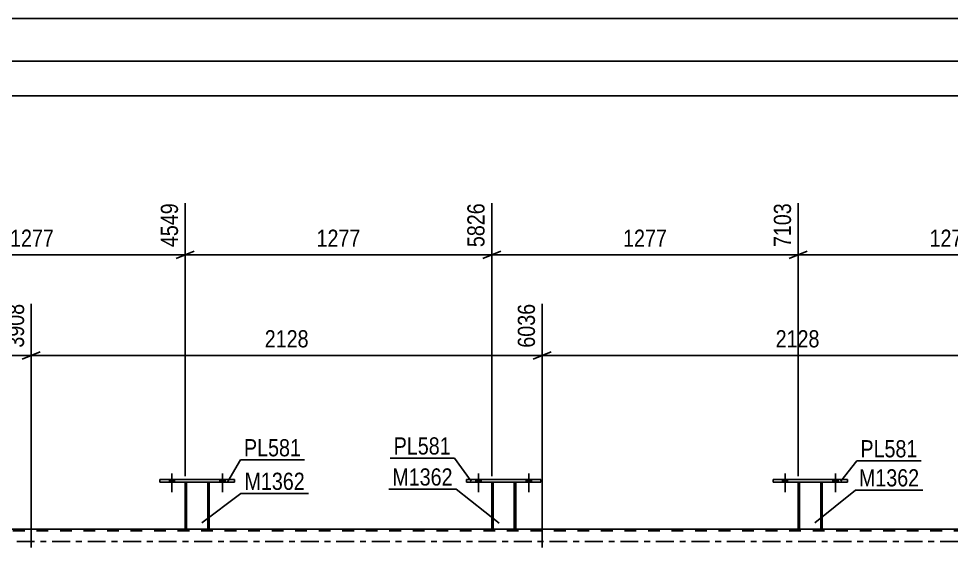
# Model space of a CAD drawing. Header units: millimetres. Extents: x 0 to 841, y 0 to 594.
# Drawn here: x 202.6 to 358, y 416.6 to 504.7 of the extents above; entities that cross this region are included whole.
import ezdxf

# ---------------------------------------------------------------- set-up
doc = ezdxf.new("R2010")
doc.units = ezdxf.units.MM
doc.linetypes.add('DXK_LINE_DOT2', pattern=[3.9198, 1.9599, -1.9599])
doc.linetypes.add('DXK_LINE_DOT3', pattern=[5.9187, 2.979, -0.9799, 0.9799, -0.9799])
doc.styles.add('Arial Narrow', font='ARIALN.TTF', dxfattribs={"height": 0.2})

# ---------------------------------------------------------------- blocks, each defined once
blk = doc.blocks.new('Part-122568681-5420 - 5055')
at = {"color": 2, "linetype": 'Continuous'}
for p, q in [((328.32, 427.45), (328.32, 427.93)), ((328.32, 427.93), (328.32, 427.93)), ((328.32, 427.93), (340.72, 427.93)), ((328.32, 427.45), (328.32, 427.45)), ((328.32, 427.45), (340.72, 427.45)), ((340.72, 427.93), (340.72, 427.45))]:
    blk.add_line(p, q, dxfattribs=at)
at = {"color": 7, "linetype": 'DXK_LINE_DOT2'}
for p, q in [((328.32, 427.93), (328.32, 427.45)), ((328.32, 427.93), (328.32, 427.93)), ((328.32, 427.45), (328.32, 427.45)), ((340.72, 427.93), (340.72, 427.45))]:
    blk.add_line(p, q, dxfattribs=at)
blk = doc.blocks.new('Part-122568681-5289 - 5055')
at = {"color": 7, "linetype": 'DXK_LINE_DOT2'}
for p, q in [((748.47, 419.37), (48.39, 419.37)), ((234.36, 419.61), (230.36, 419.61)), ((285.44, 419.61), (281.44, 419.61)), ((336.52, 419.61), (332.52, 419.61))]:
    blk.add_line(p, q, dxfattribs=at)
at = {"color": 2, "linetype": 'Continuous'}
for p, q in [((230.36, 419.61), (183.28, 419.61)), ((281.44, 419.61), (234.36, 419.61)), ((332.52, 419.61), (285.44, 419.61)), ((383.6, 419.61), (336.52, 419.61))]:
    blk.add_line(p, q, dxfattribs=at)
at = {"color": 7, "linetype": 'DXK_LINE_DOT3'}
blk.add_line((48.39, 417.61), (748.47, 417.61), dxfattribs=at)
blk = doc.blocks.new('Part-122568681-5326 - 5055')
at = {"color": 2, "linetype": 'Continuous'}
for p, q in [((277.24, 427.45), (277.24, 427.93)), ((277.24, 427.93), (277.24, 427.93)), ((277.24, 427.93), (289.64, 427.93)), ((277.24, 427.45), (277.24, 427.45)), ((277.24, 427.45), (289.64, 427.45)), ((289.64, 427.93), (289.64, 427.45))]:
    blk.add_line(p, q, dxfattribs=at)
at = {"color": 7, "linetype": 'DXK_LINE_DOT2'}
for p, q in [((277.24, 427.93), (277.24, 427.45)), ((277.24, 427.93), (277.24, 427.93)), ((277.24, 427.45), (277.24, 427.45)), ((289.64, 427.93), (289.64, 427.45))]:
    blk.add_line(p, q, dxfattribs=at)
blk = doc.blocks.new('Part-122568681-5331 - 5055')
at = {"color": 2, "linetype": 'Continuous'}
for p, q in [((230.36, 427.45), (230.36, 419.61)), ((234.36, 427.45), (234.36, 419.61)), ((230.36, 419.61), (230.36, 419.61)), ((234.33, 419.61), (230.36, 419.61)), ((234.36, 419.61), (234.33, 419.61)), ((234.36, 419.61), (234.36, 419.61))]:
    blk.add_line(p, q, dxfattribs=at)
at = {"color": 7, "linetype": 'DXK_LINE_DOT2'}
for p, q in [((234.36, 427.45), (230.36, 427.45)), ((230.36, 419.61), (230.36, 427.45)), ((230.36, 427.45), (230.36, 427.45)), ((230.6, 419.61), (230.6, 427.45)), ((230.6, 427.45), (230.6, 419.61)), ((234.12, 419.61), (234.12, 427.45)), ((234.12, 427.45), (234.12, 419.61)), ((234.36, 427.45), (234.36, 427.45)), ((234.36, 427.45), (234.36, 427.45)), ((234.36, 427.45), (234.36, 419.61)), ((230.36, 419.61), (230.36, 419.61)), ((230.6, 419.61), (230.6, 419.61)), ((230.84, 419.61), (230.84, 419.61)), ((230.84, 419.61), (230.84, 419.61)), ((234.1, 419.61), (234.12, 419.61)), ((234.12, 419.61), (234.12, 419.61))]:
    blk.add_line(p, q, dxfattribs=at)
blk = doc.blocks.new('Part-122568681-5336 - 5055')
at = {"color": 2, "linetype": 'Continuous'}
for p, q in [((226.16, 427.45), (226.16, 427.93)), ((226.16, 427.93), (226.16, 427.93)), ((226.16, 427.93), (238.56, 427.93)), ((226.16, 427.45), (226.16, 427.45)), ((226.16, 427.45), (238.56, 427.45)), ((238.56, 427.93), (238.56, 427.45))]:
    blk.add_line(p, q, dxfattribs=at)
at = {"color": 7, "linetype": 'DXK_LINE_DOT2'}
for p, q in [((226.16, 427.93), (226.16, 427.45)), ((226.16, 427.93), (226.16, 427.93)), ((226.16, 427.45), (226.16, 427.45)), ((238.56, 427.93), (238.56, 427.45))]:
    blk.add_line(p, q, dxfattribs=at)
blk = doc.blocks.new('Bolt-122568681-5476 - 5055')
at = {"linetype": 'Continuous'}
for points in [[(227.72, 427.45), (228.6, 427.45), (228.6, 427.93), (227.72, 427.93)], [(236.12, 427.45), (237, 427.45), (237, 427.93), (236.12, 427.93)]]:
    blk.add_hatch(color=1, dxfattribs=at).paths.add_polyline_path(points)
at = {"color": 1, "linetype": 'Continuous'}
for p, q in [((227.72, 427.93), (227.72, 427.45)), ((228.16, 428.93), (228.16, 425.81)), ((228.6, 427.93), (228.6, 427.45)), ((236.12, 427.93), (236.12, 427.45)), ((236.56, 428.93), (236.56, 425.81)), ((237, 427.93), (237, 427.45))]:
    blk.add_line(p, q, dxfattribs=at)
blk = doc.blocks.new('Part-122568681-5363 - 5055')
at = {"color": 2, "linetype": 'Continuous'}
for p, q in [((281.44, 427.45), (281.44, 419.61)), ((285.44, 427.45), (285.44, 419.61)), ((281.44, 419.61), (281.44, 419.61)), ((285.41, 419.61), (281.44, 419.61)), ((285.44, 419.61), (285.41, 419.61)), ((285.44, 419.61), (285.44, 419.61))]:
    blk.add_line(p, q, dxfattribs=at)
at = {"color": 7, "linetype": 'DXK_LINE_DOT2'}
for p, q in [((285.44, 427.45), (281.44, 427.45)), ((281.44, 419.61), (281.44, 427.45)), ((281.44, 427.45), (281.44, 427.45)), ((281.68, 419.61), (281.68, 427.45)), ((281.68, 427.45), (281.68, 419.61)), ((285.2, 419.61), (285.2, 427.45)), ((285.2, 427.45), (285.2, 419.61)), ((285.44, 427.45), (285.44, 427.45)), ((285.44, 427.45), (285.44, 427.45)), ((285.44, 427.45), (285.44, 419.61)), ((281.44, 419.61), (281.44, 419.61)), ((281.68, 419.61), (281.68, 419.61)), ((281.92, 419.61), (281.92, 419.61)), ((281.92, 419.61), (281.92, 419.61)), ((285.18, 419.61), (285.2, 419.61)), ((285.2, 419.61), (285.2, 419.61))]:
    blk.add_line(p, q, dxfattribs=at)
blk = doc.blocks.new('Part-122568681-5415 - 5055')
at = {"color": 2, "linetype": 'Continuous'}
for p, q in [((332.52, 427.45), (332.52, 419.61)), ((336.52, 427.45), (336.52, 419.61)), ((332.52, 419.61), (332.52, 419.61)), ((336.49, 419.61), (332.52, 419.61)), ((336.52, 419.61), (336.49, 419.61)), ((336.52, 419.61), (336.52, 419.61))]:
    blk.add_line(p, q, dxfattribs=at)
at = {"color": 7, "linetype": 'DXK_LINE_DOT2'}
for p, q in [((336.52, 427.45), (332.52, 427.45)), ((332.52, 419.61), (332.52, 427.45)), ((332.52, 427.45), (332.52, 427.45)), ((332.76, 419.61), (332.76, 427.45)), ((332.76, 427.45), (332.76, 419.61)), ((336.28, 419.61), (336.28, 427.45)), ((336.28, 427.45), (336.28, 419.61)), ((336.52, 427.45), (336.52, 427.45)), ((336.52, 427.45), (336.52, 427.45)), ((336.52, 427.45), (336.52, 419.61)), ((332.52, 419.61), (332.52, 419.61)), ((332.76, 419.61), (332.76, 419.61)), ((333, 419.61), (333, 419.61)), ((333, 419.61), (333, 419.61)), ((336.26, 419.61), (336.28, 419.61)), ((336.28, 419.61), (336.28, 419.61))]:
    blk.add_line(p, q, dxfattribs=at)
blk = doc.blocks.new('Bolt-122568681-5475 - 5055')
at = {"linetype": 'Continuous'}
for points in [[(278.8, 427.45), (279.68, 427.45), (279.68, 427.93), (278.8, 427.93)], [(287.2, 427.45), (288.08, 427.45), (288.08, 427.93), (287.2, 427.93)]]:
    blk.add_hatch(color=1, dxfattribs=at).paths.add_polyline_path(points)
at = {"color": 1, "linetype": 'Continuous'}
for p, q in [((278.8, 427.93), (278.8, 427.45)), ((279.24, 428.93), (279.24, 425.81)), ((279.68, 427.93), (279.68, 427.45)), ((287.2, 427.93), (287.2, 427.45)), ((287.64, 428.93), (287.64, 425.81)), ((288.08, 427.93), (288.08, 427.45))]:
    blk.add_line(p, q, dxfattribs=at)
blk = doc.blocks.new('Bolt-122568681-5487 - 5055')
at = {"linetype": 'Continuous'}
for points in [[(227.72, 427.45), (228.6, 427.45), (228.6, 427.93), (227.72, 427.93)], [(236.12, 427.45), (237, 427.45), (237, 427.93), (236.12, 427.93)]]:
    blk.add_hatch(color=1, dxfattribs=at).paths.add_polyline_path(points)
at = {"color": 1, "linetype": 'Continuous'}
for p, q in [((227.72, 427.93), (227.72, 427.45)), ((228.16, 428.93), (228.16, 425.81)), ((228.6, 427.93), (228.6, 427.45)), ((236.12, 427.93), (236.12, 427.45)), ((236.56, 428.93), (236.56, 425.81)), ((237, 427.93), (237, 427.45))]:
    blk.add_line(p, q, dxfattribs=at)
blk = doc.blocks.new('Bolt-122568681-5520 - 5055')
at = {"linetype": 'Continuous'}
for points in [[(329.88, 427.45), (330.76, 427.45), (330.76, 427.93), (329.88, 427.93)], [(338.28, 427.45), (339.16, 427.45), (339.16, 427.93), (338.28, 427.93)]]:
    blk.add_hatch(color=1, dxfattribs=at).paths.add_polyline_path(points)
at = {"color": 1, "linetype": 'Continuous'}
for p, q in [((329.88, 427.93), (329.88, 427.45)), ((330.32, 428.93), (330.32, 425.81)), ((330.76, 427.93), (330.76, 427.45)), ((338.28, 427.93), (338.28, 427.45)), ((338.72, 428.93), (338.72, 425.81)), ((339.16, 427.93), (339.16, 427.45))]:
    blk.add_line(p, q, dxfattribs=at)
blk = doc.blocks.new('Bolt-122568681-5521 - 5055')
at = {"linetype": 'Continuous'}
for points in [[(329.88, 427.45), (330.76, 427.45), (330.76, 427.93), (329.88, 427.93)], [(338.28, 427.45), (339.16, 427.45), (339.16, 427.93), (338.28, 427.93)]]:
    blk.add_hatch(color=1, dxfattribs=at).paths.add_polyline_path(points)
at = {"color": 1, "linetype": 'Continuous'}
for p, q in [((329.88, 427.93), (329.88, 427.45)), ((330.32, 428.93), (330.32, 425.81)), ((330.76, 427.93), (330.76, 427.45)), ((338.28, 427.93), (338.28, 427.45)), ((338.72, 428.93), (338.72, 425.81)), ((339.16, 427.93), (339.16, 427.45))]:
    blk.add_line(p, q, dxfattribs=at)
blk = doc.blocks.new('Bolt-122568681-5522 - 5055')
at = {"linetype": 'Continuous'}
for points in [[(278.8, 427.45), (279.68, 427.45), (279.68, 427.93), (278.8, 427.93)], [(287.2, 427.45), (288.08, 427.45), (288.08, 427.93), (287.2, 427.93)]]:
    blk.add_hatch(color=1, dxfattribs=at).paths.add_polyline_path(points)
at = {"color": 1, "linetype": 'Continuous'}
for p, q in [((278.8, 427.93), (278.8, 427.45)), ((279.24, 428.93), (279.24, 425.81)), ((279.68, 427.93), (279.68, 427.45)), ((287.2, 427.93), (287.2, 427.45)), ((287.64, 428.93), (287.64, 425.81)), ((288.08, 427.93), (288.08, 427.45))]:
    blk.add_line(p, q, dxfattribs=at)
blk = doc.blocks.new('StraightDimension-122568681-4487 - 3869')
at = {"color": 7, "linetype": 'Continuous'}
blk.add_line((63.16, 491.83), (749.11, 491.83), dxfattribs=at)
blk = doc.blocks.new('StraightDimension-122568681-4349 - 3869')
at = {"color": 7, "linetype": 'Continuous'}
blk.add_line((63.8, 504.68), (629.39, 504.68), dxfattribs=at)
blk = doc.blocks.new('StraightDimension-122568681-4508 - 3869')
at = {"color": 7, "linetype": 'Continuous'}
blk.add_line((63.8, 497.62), (748.47, 497.62), dxfattribs=at)
blk = doc.blocks.new('StraightDimension-122568681-6253 - 5055')
at = {"color": 7, "linetype": 'Continuous'}
for p, q in [((230.36, 428.45), (230.36, 473.94)), ((281.44, 428.45), (281.44, 473.94)), ((231.86, 465.92), (228.86, 464.72)), ((230.36, 465.32), (281.44, 465.32)), ((279.94, 464.72), (282.94, 465.92))]:
    blk.add_line(p, q, dxfattribs=at)
at = {"color": 0, "linetype": 'Continuous'}
blk.add_wipeout([(280.84, 474.54), (276.64, 474.54), (276.64, 466.02), (280.84, 466.02)], dxfattribs=at)
at = {"color": 0}
blk.add_wipeout([(260.16, 466.07), (260.16, 470.27), (251.65, 470.27), (251.65, 466.07)], dxfattribs=at)
at = {"color": 3, "linetype": 'Continuous', "style": 'Arial Narrow'}
blk.add_text('5826', height=2.863, rotation=90.0002, dxfattribs=at).set_placement((280.24, 466.62))
at = {"color": 3, "style": 'Arial Narrow'}
blk.add_text('1277', height=2.863, dxfattribs=at).set_placement((252.25, 466.67))
blk = doc.blocks.new('StraightDimension-122568681-6273 - 5055')
at = {"color": 7, "linetype": 'Continuous'}
for p, q in [((332.52, 428.45), (332.52, 473.94)), ((383.6, 428.45), (383.6, 473.94)), ((334.02, 465.92), (331.02, 464.72)), ((332.52, 465.32), (383.6, 465.32)), ((382.1, 464.72), (385.1, 465.92))]:
    blk.add_line(p, q, dxfattribs=at)
at = {"color": 0, "linetype": 'Continuous'}
blk.add_wipeout([(383, 474.54), (378.8, 474.54), (378.8, 466.02), (383, 466.02)], dxfattribs=at)
at = {"color": 0}
blk.add_wipeout([(362.32, 466.07), (362.32, 470.27), (353.81, 470.27), (353.81, 466.07)], dxfattribs=at)
at = {"color": 3, "linetype": 'Continuous', "style": 'Arial Narrow'}
blk.add_text('8380', height=2.863, rotation=90.0002, dxfattribs=at).set_placement((382.4, 466.62))
at = {"color": 3, "style": 'Arial Narrow'}
blk.add_text('1277', height=2.863, dxfattribs=at).set_placement((354.41, 466.67))
blk = doc.blocks.new('StraightDimension-122568681-6061 - 5055')
at = {"color": 7, "linetype": 'Continuous'}
for p, q in [((289.85, 416.61), (289.85, 457.18)), ((374.98, 416.61), (374.98, 457.18)), ((291.35, 449.17), (288.35, 447.97)), ((289.85, 448.57), (374.98, 448.57)), ((373.48, 447.97), (376.48, 449.17))]:
    blk.add_line(p, q, dxfattribs=at)
at = {"color": 0, "linetype": 'Continuous'}
blk.add_wipeout([(374.38, 457.78), (370.18, 457.78), (370.18, 449.27), (374.38, 449.27)], dxfattribs=at)
at = {"color": 0}
blk.add_wipeout([(336.67, 449.32), (336.67, 453.52), (328.16, 453.52), (328.16, 449.32)], dxfattribs=at)
at = {"color": 3, "linetype": 'Continuous', "style": 'Arial Narrow'}
blk.add_text('8165', height=2.863, rotation=90.0002, dxfattribs=at).set_placement((373.78, 449.87))
at = {"color": 3, "style": 'Arial Narrow'}
blk.add_text('2128', height=2.863, dxfattribs=at).set_placement((328.76, 449.92))
blk = doc.blocks.new('StraightDimension-122568681-6075 - 5055')
at = {"color": 7, "linetype": 'Continuous'}
for p, q in [((204.71, 416.61), (204.71, 457.18)), ((289.85, 416.61), (289.85, 457.18)), ((206.21, 449.17), (203.21, 447.97)), ((204.71, 448.57), (289.85, 448.57)), ((288.35, 447.97), (291.35, 449.17))]:
    blk.add_line(p, q, dxfattribs=at)
at = {"color": 0, "linetype": 'Continuous'}
blk.add_wipeout([(289.25, 457.78), (285.05, 457.78), (285.05, 449.27), (289.25, 449.27)], dxfattribs=at)
at = {"color": 0}
blk.add_wipeout([(251.53, 449.32), (251.53, 453.52), (243.02, 453.52), (243.02, 449.32)], dxfattribs=at)
at = {"color": 3, "linetype": 'Continuous', "style": 'Arial Narrow'}
blk.add_text('6036', height=2.863, rotation=90.0002, dxfattribs=at).set_placement((288.65, 449.87))
at = {"color": 3, "style": 'Arial Narrow'}
blk.add_text('2128', height=2.863, dxfattribs=at).set_placement((243.62, 449.92))
blk = doc.blocks.new('StraightDimension-122568681-6089 - 5055')
at = {"color": 7, "linetype": 'Continuous'}
for p, q in [((119.58, 416.61), (119.58, 461.68)), ((204.71, 416.61), (204.71, 457.18)), ((121.08, 449.17), (118.08, 447.97)), ((119.58, 448.57), (204.71, 448.57)), ((203.21, 447.97), (206.21, 449.17))]:
    blk.add_line(p, q, dxfattribs=at)
at = {"color": 0, "linetype": 'Continuous'}
blk.add_wipeout([(204.11, 457.78), (199.91, 457.78), (199.91, 449.27), (204.11, 449.27)], dxfattribs=at)
at = {"color": 0}
blk.add_wipeout([(166.4, 449.32), (166.4, 453.52), (157.89, 453.52), (157.89, 449.32)], dxfattribs=at)
at = {"color": 3, "linetype": 'Continuous', "style": 'Arial Narrow'}
blk.add_text('3908', height=2.863, rotation=90.0002, dxfattribs=at).set_placement((203.51, 449.87))
at = {"color": 3, "style": 'Arial Narrow'}
blk.add_text('2128', height=2.863, dxfattribs=at).set_placement((158.49, 449.92))
blk = doc.blocks.new('StraightDimension-122568681-6243 - 5055')
at = {"color": 7, "linetype": 'Continuous'}
for p, q in [((179.28, 428.45), (179.28, 473.94)), ((230.36, 428.45), (230.36, 473.94)), ((180.78, 465.92), (177.78, 464.72)), ((179.28, 465.32), (230.36, 465.32)), ((228.86, 464.72), (231.86, 465.92))]:
    blk.add_line(p, q, dxfattribs=at)
at = {"color": 0, "linetype": 'Continuous'}
blk.add_wipeout([(229.76, 474.54), (225.56, 474.54), (225.56, 466.02), (229.76, 466.02)], dxfattribs=at)
at = {"color": 0}
blk.add_wipeout([(209.08, 466.07), (209.08, 470.27), (200.57, 470.27), (200.57, 466.07)], dxfattribs=at)
at = {"color": 3, "linetype": 'Continuous', "style": 'Arial Narrow'}
blk.add_text('4549', height=2.863, rotation=90.0002, dxfattribs=at).set_placement((229.16, 466.62))
at = {"color": 3, "style": 'Arial Narrow'}
blk.add_text('1277', height=2.863, dxfattribs=at).set_placement((201.17, 466.67))
blk = doc.blocks.new('StraightDimension-122568681-6263 - 5055')
at = {"color": 7, "linetype": 'Continuous'}
for p, q in [((281.44, 428.45), (281.44, 473.94)), ((332.52, 428.45), (332.52, 473.94)), ((282.94, 465.92), (279.94, 464.72)), ((281.44, 465.32), (332.52, 465.32)), ((331.02, 464.72), (334.02, 465.92))]:
    blk.add_line(p, q, dxfattribs=at)
at = {"color": 0, "linetype": 'Continuous'}
blk.add_wipeout([(331.92, 474.54), (327.72, 474.54), (327.72, 466.02), (331.92, 466.02)], dxfattribs=at)
at = {"color": 0}
blk.add_wipeout([(311.24, 466.07), (311.24, 470.27), (302.73, 470.27), (302.73, 466.07)], dxfattribs=at)
at = {"color": 3, "linetype": 'Continuous', "style": 'Arial Narrow'}
blk.add_text('7103', height=2.863, rotation=90.0002, dxfattribs=at).set_placement((331.32, 466.62))
at = {"color": 3, "style": 'Arial Narrow'}
blk.add_text('1277', height=2.863, dxfattribs=at).set_placement((303.33, 466.67))
blk = doc.blocks.new('Mark-122568681-5411 - 5055')
at = {"color": 0}
blk.add_wipeout([(352.69, 426.76), (352.69, 429.76), (342.64, 429.76), (342.64, 426.76)], dxfattribs=at)
blk.add_wipeout([(352.69, 426.76), (352.69, 429.76), (342.64, 429.76), (342.64, 426.76)], dxfattribs=at)
at = {"color": 30, "linetype": 'Continuous'}
for p, q in [((335.3, 420.71), (342.04, 426.16)), ((342.04, 426.16), (353.29, 426.16))]:
    blk.add_line(p, q, dxfattribs=at)
at = {"color": 3, "style": 'Arial Narrow'}
blk.add_text('M1362', height=2.863, dxfattribs=at).set_placement((342.64, 426.76))
blk = doc.blocks.new('Mark-122568681-5416 - 5055')
at = {"color": 0}
blk.add_wipeout([(352.4, 431.6), (352.4, 434.6), (342.89, 434.6), (342.89, 431.6)], dxfattribs=at)
blk.add_wipeout([(352.4, 431.6), (352.4, 434.6), (342.89, 434.6), (342.89, 431.6)], dxfattribs=at)
at = {"color": 30, "linetype": 'Continuous'}
for p, q in [((339.65, 427.65), (342.29, 431)), ((342.29, 431), (353, 431))]:
    blk.add_line(p, q, dxfattribs=at)
at = {"color": 3, "style": 'Arial Narrow'}
blk.add_text('PL581', height=2.863, dxfattribs=at).set_placement((342.89, 431.6))
blk = doc.blocks.new('Mark-122568681-5322 - 5055')
at = {"color": 0}
blk.add_wipeout([(274.62, 432.07), (274.62, 435.07), (265.11, 435.07), (265.11, 432.07)], dxfattribs=at)
blk.add_wipeout([(274.62, 432.07), (274.62, 435.07), (265.11, 435.07), (265.11, 432.07)], dxfattribs=at)
at = {"color": 30, "linetype": 'Continuous'}
for p in [(264.51, 431.47), (278.04, 427.64)]:
    blk.add_line(p, (275.22, 431.47), dxfattribs=at)
at = {"color": 3, "style": 'Arial Narrow'}
blk.add_text('PL581', height=2.863, dxfattribs=at).set_placement((265.11, 432.07))
blk = doc.blocks.new('Mark-122568681-5327 - 5055')
at = {"color": 0}
blk.add_wipeout([(250.3, 426.18), (250.3, 429.18), (240.25, 429.18), (240.25, 426.18)], dxfattribs=at)
blk.add_wipeout([(250.3, 426.18), (250.3, 429.18), (240.25, 429.18), (240.25, 426.18)], dxfattribs=at)
at = {"color": 30, "linetype": 'Continuous'}
for p, q in [((233.14, 420.71), (239.65, 425.58)), ((239.65, 425.58), (250.9, 425.58))]:
    blk.add_line(p, q, dxfattribs=at)
at = {"color": 3, "style": 'Arial Narrow'}
blk.add_text('M1362', height=2.863, dxfattribs=at).set_placement((240.25, 426.18))
blk = doc.blocks.new('Mark-122568681-5332 - 5055')
at = {"color": 0}
blk.add_wipeout([(249.66, 431.77), (249.66, 434.77), (240.16, 434.77), (240.16, 431.77)], dxfattribs=at)
blk.add_wipeout([(249.66, 431.77), (249.66, 434.77), (240.16, 434.77), (240.16, 431.77)], dxfattribs=at)
at = {"color": 30, "linetype": 'Continuous'}
for p, q in [((237.46, 427.58), (239.56, 431.17)), ((239.56, 431.17), (250.26, 431.17))]:
    blk.add_line(p, q, dxfattribs=at)
at = {"color": 3, "style": 'Arial Narrow'}
blk.add_text('PL581', height=2.863, dxfattribs=at).set_placement((240.16, 431.77))
blk = doc.blocks.new('Mark-122568681-5359 - 5055')
at = {"color": 0}
blk.add_wipeout([(274.93, 426.9), (274.93, 429.9), (264.88, 429.9), (264.88, 426.9)], dxfattribs=at)
blk.add_wipeout([(274.93, 426.9), (274.93, 429.9), (264.88, 429.9), (264.88, 426.9)], dxfattribs=at)
at = {"color": 30, "linetype": 'Continuous'}
for p in [(264.28, 426.3), (282.7, 420.61)]:
    blk.add_line(p, (275.53, 426.3), dxfattribs=at)
at = {"color": 3, "style": 'Arial Narrow'}
blk.add_text('M1362', height=2.863, dxfattribs=at).set_placement((264.88, 426.9))

msp = doc.modelspace()

# ---------------------------------------------------------------- block references
for name in ['StraightDimension-122568681-4487 - 3869', 'Part-122568681-5336 - 5055', 'Bolt-122568681-5476 - 5055', 'Bolt-122568681-5487 - 5055', 'Part-122568681-5331 - 5055', 'Part-122568681-5326 - 5055', 'Bolt-122568681-5475 - 5055', 'Bolt-122568681-5522 - 5055', 'Part-122568681-5363 - 5055', 'Part-122568681-5420 - 5055', 'Bolt-122568681-5520 - 5055', 'Bolt-122568681-5521 - 5055', 'Part-122568681-5415 - 5055', 'Part-122568681-5289 - 5055']:
    msp.add_blockref(name, (0, 0))

# ---------------------------------------------------------------- next in the draw order: block references
for name in ['StraightDimension-122568681-4349 - 3869', 'StraightDimension-122568681-6253 - 5055', 'StraightDimension-122568681-6273 - 5055']:
    msp.add_blockref(name, (0, 0))

# ---------------------------------------------------------------- next in the draw order: block references
for name in ['StraightDimension-122568681-4508 - 3869', 'StraightDimension-122568681-6061 - 5055']:
    msp.add_blockref(name, (0, 0))

# ---------------------------------------------------------------- next in the draw order: block references
for name in ['StraightDimension-122568681-6075 - 5055', 'Mark-122568681-5411 - 5055']:
    msp.add_blockref(name, (0, 0))

# ---------------------------------------------------------------- next in the draw order: block references
for name in ['StraightDimension-122568681-6263 - 5055', 'StraightDimension-122568681-6089 - 5055', 'Mark-122568681-5322 - 5055', 'Mark-122568681-5416 - 5055', 'Mark-122568681-5327 - 5055']:
    msp.add_blockref(name, (0, 0))

# ---------------------------------------------------------------- next in the draw order: block references
for name in ['StraightDimension-122568681-6243 - 5055', 'Mark-122568681-5332 - 5055', 'Mark-122568681-5359 - 5055']:
    msp.add_blockref(name, (0, 0))

doc.saveas('drawing.dxf')
